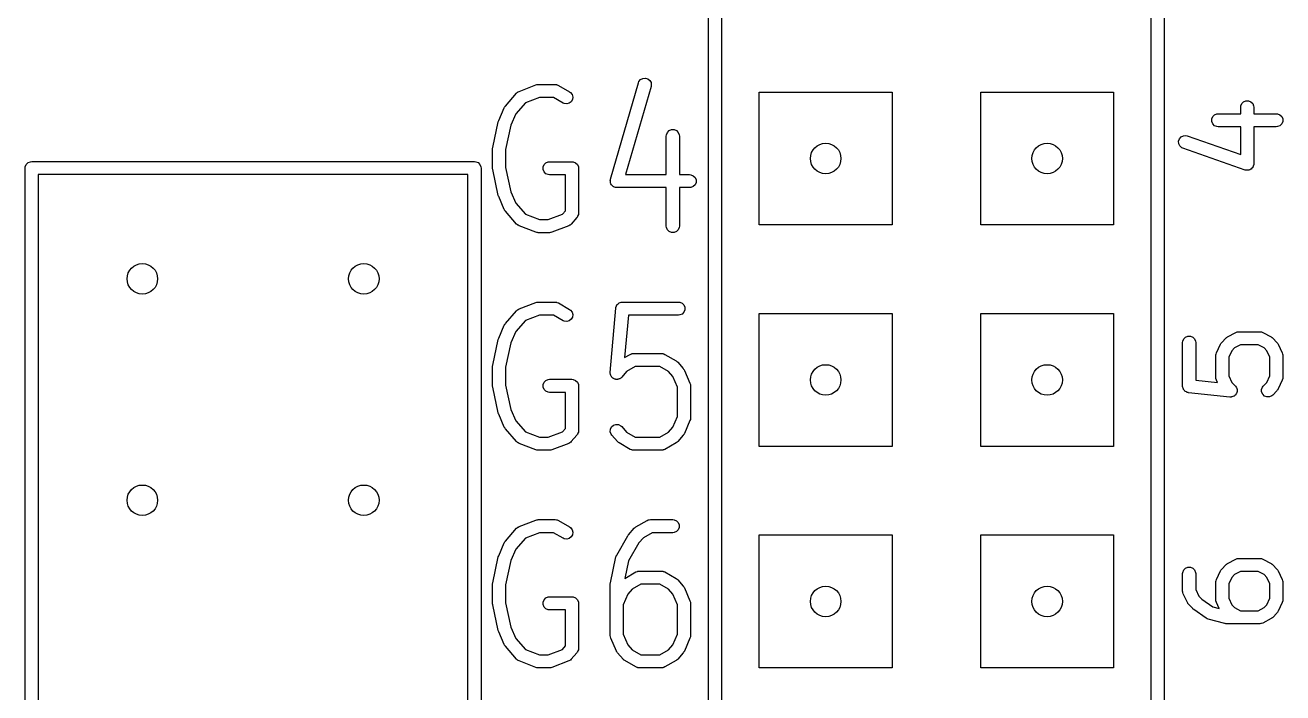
# Model space of a CAD drawing. Extents: x 0.22 to 2.57, y 0.23 to 2.1.
# Drawn here: x 2.001 to 2.569, y 1.108 to 1.409 of the extents above; entities that cross this region are included whole.
import ezdxf

# ---------------------------------------------------------------- set-up
doc = ezdxf.new("R2010")
doc.units = 0
doc.header["$MEASUREMENT"] = 0
doc.layers.add('BLACK', color=7, linetype='CONTINUOUS')

msp = doc.modelspace()

# ---------------------------------------------------------------- linework, layer by layer
at = {"layer": 'BLACK', "linetype": 'CONTINUOUS'}
for p, q in [((2.30925, 0.59882), (2.30925, 1.79882)), ((2.31516, 1.79587), (2.31516, 0.60177)), ((2.50925, 0.60177), (2.50925, 1.79587)), ((2.51516, 1.79882), (2.51516, 0.59882)), ((2.22374, 1.37914), (2.23134, 1.38204)), ((2.23134, 1.38204), (2.23177, 1.38216)), ((2.23177, 1.38216), (2.23182, 1.38218)), ((2.23182, 1.38218), (2.23186, 1.38219)), ((2.23186, 1.38219), (2.23189, 1.3822)), ((2.23189, 1.3822), (2.23195, 1.3822)), ((2.23195, 1.3822), (2.23239, 1.38224)), ((2.23239, 1.38224), (2.23998, 1.38224)), ((2.23998, 1.38224), (2.24056, 1.38218)), ((2.24056, 1.38218), (2.24074, 1.38211)), ((2.24074, 1.38211), (2.24093, 1.38208)), ((2.24093, 1.38208), (2.24145, 1.38185)), ((2.24145, 1.38185), (2.24652, 1.37894)), ((2.26499, 1.33943), (2.27764, 1.38301)), ((2.28331, 1.38137), (2.27176, 1.34156)), ((2.27764, 1.38301), (2.27786, 1.38355)), ((2.27786, 1.38355), (2.27858, 1.38445)), ((2.27858, 1.38445), (2.27959, 1.38501)), ((2.27959, 1.38501), (2.28073, 1.38513)), ((2.28073, 1.38513), (2.28184, 1.38481)), ((2.28184, 1.38481), (2.28274, 1.38409)), ((2.28274, 1.38409), (2.28329, 1.38308)), ((2.28329, 1.38308), (2.28342, 1.38194)), ((2.28342, 1.38194), (2.28331, 1.38137)), ((2.21751, 1.37251), (2.22257, 1.37832)), ((2.22257, 1.37832), (2.22299, 1.37872)), ((2.22299, 1.37872), (2.22312, 1.37878)), ((2.22312, 1.37878), (2.22323, 1.37888)), ((2.22323, 1.37888), (2.22374, 1.37914)), ((2.23294, 1.37633), (2.22654, 1.37389)), ((2.2392, 1.37633), (2.23294, 1.37633)), ((2.24358, 1.37382), (2.2392, 1.37633)), ((2.24652, 1.37894), (2.24699, 1.3786)), ((2.24699, 1.3786), (2.24769, 1.37769)), ((2.24784, 1.37544), (2.24727, 1.37444)), ((2.24769, 1.37769), (2.24799, 1.37658)), ((2.24799, 1.37658), (2.24784, 1.37544)), ((2.3322, 1.31882), (2.3322, 1.37882)), ((2.3322, 1.37882), (2.3922, 1.37882)), ((2.3922, 1.37882), (2.3922, 1.31882)), ((2.4322, 1.31882), (2.4322, 1.37882)), ((2.4322, 1.37882), (2.4922, 1.37882)), ((2.4922, 1.37882), (2.4922, 1.31882)), ((2.55098, 1.37445), (2.55204, 1.37489)), ((2.55204, 1.37489), (2.55319, 1.37489)), ((2.55319, 1.37489), (2.55426, 1.37445)), ((2.2145, 1.36594), (2.21703, 1.37175)), ((2.21703, 1.37175), (2.21715, 1.37196)), ((2.21715, 1.37196), (2.21717, 1.37204)), ((2.21717, 1.37204), (2.21725, 1.37214)), ((2.21725, 1.37214), (2.21731, 1.37225)), ((2.21731, 1.37225), (2.21737, 1.37231)), ((2.21737, 1.37231), (2.21751, 1.37251)), ((2.22654, 1.37389), (2.22226, 1.36897)), ((2.2441, 1.37358), (2.24358, 1.37382)), ((2.24525, 1.37343), (2.2441, 1.37358)), ((2.24636, 1.37373), (2.24525, 1.37343)), ((2.24727, 1.37444), (2.24636, 1.37373)), ((2.54966, 1.372), (2.54972, 1.37257)), ((2.54966, 1.36904), (2.54966, 1.372)), ((2.54972, 1.37257), (2.55016, 1.37364)), ((2.55016, 1.37364), (2.55098, 1.37445)), ((2.55426, 1.37445), (2.55507, 1.37364)), ((2.55507, 1.37364), (2.55551, 1.37257)), ((2.55551, 1.37257), (2.55557, 1.372)), ((2.55557, 1.372), (2.55557, 1.36904)), ((2.21179, 1.35376), (2.21432, 1.36538)), ((2.21432, 1.36538), (2.2145, 1.36594)), ((2.22003, 1.36384), (2.21763, 1.35282)), ((2.22226, 1.36897), (2.22003, 1.36384)), ((2.5366, 1.36667), (2.53704, 1.36773)), ((2.5366, 1.36551), (2.5366, 1.36667)), ((2.53704, 1.36445), (2.5366, 1.36551)), ((2.53704, 1.36773), (2.53785, 1.36855)), ((2.53785, 1.36363), (2.53704, 1.36445)), ((2.53785, 1.36855), (2.53892, 1.36899)), ((2.53892, 1.36319), (2.53785, 1.36363)), ((2.53892, 1.36899), (2.53949, 1.36904)), ((2.53949, 1.36904), (2.54966, 1.36904)), ((2.55557, 1.36904), (2.56574, 1.36904)), ((2.56574, 1.36904), (2.56632, 1.36899)), ((2.56632, 1.36899), (2.56738, 1.36855)), ((2.56738, 1.36363), (2.56632, 1.36319)), ((2.56738, 1.36855), (2.5682, 1.36773)), ((2.5682, 1.36445), (2.56738, 1.36363)), ((2.5682, 1.36773), (2.56864, 1.36667)), ((2.56864, 1.36551), (2.5682, 1.36445)), ((2.56864, 1.36667), (2.56864, 1.36551)), ((2.29018, 1.35894), (2.29024, 1.35952)), ((2.29018, 1.34156), (2.29018, 1.35894)), ((2.29024, 1.35952), (2.29068, 1.36059)), ((2.29068, 1.36059), (2.29149, 1.3614)), ((2.29149, 1.3614), (2.29256, 1.36184)), ((2.29256, 1.36184), (2.29371, 1.36184)), ((2.29371, 1.36184), (2.29477, 1.3614)), ((2.29477, 1.3614), (2.29559, 1.36059)), ((2.29559, 1.36059), (2.29603, 1.35952)), ((2.29603, 1.35952), (2.29609, 1.35894)), ((2.29609, 1.35894), (2.29609, 1.34156)), ((2.52195, 1.35775), (2.52272, 1.35861)), ((2.52272, 1.35861), (2.52376, 1.35911)), ((2.52376, 1.35911), (2.52491, 1.35917)), ((2.52491, 1.35917), (2.52547, 1.35903)), ((2.52547, 1.35903), (2.54966, 1.35057)), ((2.53949, 1.36314), (2.53892, 1.36319)), ((2.54966, 1.36314), (2.53949, 1.36314)), ((2.54966, 1.35057), (2.54966, 1.36314)), ((2.56574, 1.36314), (2.55557, 1.36314)), ((2.55557, 1.36314), (2.55557, 1.3464)), ((2.56632, 1.36319), (2.56574, 1.36314)), ((2.21172, 1.35319), (2.21175, 1.35345)), ((2.21173, 1.35317), (2.21172, 1.35319)), ((2.21172, 1.35313), (2.21173, 1.35317)), ((2.21172, 1.34442), (2.21172, 1.35313)), ((2.21175, 1.35345), (2.21178, 1.35371)), ((2.21178, 1.35371), (2.21179, 1.35372)), ((2.21179, 1.35372), (2.21179, 1.35376)), ((2.21763, 1.35282), (2.21763, 1.34473)), ((2.52157, 1.35666), (2.52195, 1.35775)), ((2.52164, 1.35551), (2.52157, 1.35666)), ((2.52214, 1.35447), (2.52164, 1.35551)), ((2.523, 1.3537), (2.52214, 1.35447)), ((2.52352, 1.35346), (2.523, 1.3537)), ((2.55164, 1.34362), (2.52352, 1.35346)), ((2.00109, 1.34613), (2.0019, 1.34694)), ((2.0019, 1.34694), (2.00297, 1.34738)), ((2.00297, 1.34738), (2.00354, 1.34744)), ((2.00354, 1.34744), (2.20354, 1.34744)), ((2.20354, 1.34744), (2.20412, 1.34738)), ((2.20412, 1.34738), (2.20518, 1.34694)), ((2.20518, 1.34694), (2.206, 1.34613)), ((2.235, 1.34606), (2.23581, 1.34687)), ((2.23581, 1.34687), (2.23688, 1.34731)), ((2.23688, 1.34731), (2.23745, 1.34737)), ((2.23745, 1.34737), (2.24758, 1.34737)), ((2.24758, 1.34737), (2.24815, 1.34731)), ((2.24815, 1.34731), (2.24922, 1.34687)), ((2.24922, 1.34687), (2.25003, 1.34606)), ((2.55557, 1.3464), (2.55554, 1.34607)), ((2.00059, 1.34449), (2.00065, 1.34506)), ((2.00059, 0.84449), (2.00059, 1.34449)), ((2.00065, 1.34506), (2.00109, 1.34613)), ((2.0065, 1.34154), (2.0065, 0.84744)), ((2.20059, 1.34154), (2.0065, 1.34154)), ((2.20059, 0.84744), (2.20059, 1.34154)), ((2.206, 1.34613), (2.20644, 1.34506)), ((2.20644, 1.34506), (2.2065, 1.34449)), ((2.2065, 1.34449), (2.2065, 0.84449)), ((2.21173, 1.34438), (2.21172, 1.34442)), ((2.21172, 1.34436), (2.21173, 1.34438)), ((2.21175, 1.3441), (2.21172, 1.34436)), ((2.21178, 1.34384), (2.21175, 1.3441)), ((2.21179, 1.34382), (2.21178, 1.34384)), ((2.21179, 1.34379), (2.21179, 1.34382)), ((2.21432, 1.33216), (2.21179, 1.34379)), ((2.21763, 1.34473), (2.22003, 1.3337)), ((2.23456, 1.34499), (2.235, 1.34606)), ((2.23456, 1.34384), (2.23456, 1.34499)), ((2.235, 1.34277), (2.23456, 1.34384)), ((2.23581, 1.34196), (2.235, 1.34277)), ((2.23688, 1.34152), (2.23581, 1.34196)), ((2.23745, 1.34146), (2.23688, 1.34152)), ((2.24462, 1.34146), (2.23745, 1.34146)), ((2.24462, 1.32518), (2.24462, 1.34146)), ((2.25003, 1.34606), (2.25047, 1.34499)), ((2.25047, 1.34499), (2.25053, 1.34442)), ((2.25053, 1.34442), (2.25053, 1.32407)), ((2.27176, 1.34156), (2.29018, 1.34156)), ((2.29609, 1.34156), (2.30073, 1.34156)), ((2.30073, 1.34156), (2.3013, 1.3415)), ((2.3013, 1.3415), (2.30237, 1.34106)), ((2.30237, 1.34106), (2.30318, 1.34024)), ((2.55197, 1.34354), (2.55164, 1.34362)), ((2.55204, 1.34351), (2.55197, 1.34354)), ((2.55209, 1.34351), (2.55204, 1.34351)), ((2.5522, 1.34348), (2.55209, 1.34351)), ((2.5527, 1.34351), (2.5522, 1.34348)), ((2.55319, 1.34351), (2.5527, 1.34351)), ((2.55327, 1.34354), (2.55319, 1.34351)), ((2.55335, 1.34355), (2.55327, 1.34354)), ((2.5538, 1.34376), (2.55335, 1.34355)), ((2.55426, 1.34395), (2.5538, 1.34376)), ((2.55432, 1.34401), (2.55426, 1.34395)), ((2.55439, 1.34405), (2.55432, 1.34401)), ((2.55472, 1.34441), (2.55439, 1.34405)), ((2.55507, 1.34476), (2.55472, 1.34441)), ((2.5551, 1.34484), (2.55507, 1.34476)), ((2.55516, 1.3449), (2.5551, 1.34484)), ((2.55532, 1.34537), (2.55516, 1.3449)), ((2.55551, 1.34583), (2.55532, 1.34537)), ((2.55552, 1.34595), (2.55551, 1.34583)), ((2.55554, 1.34599), (2.55552, 1.34595)), ((2.55554, 1.34607), (2.55554, 1.34599)), ((2.26488, 1.33886), (2.26493, 1.3391)), ((2.26493, 1.33844), (2.26488, 1.33886)), ((2.26493, 1.33918), (2.26495, 1.33924)), ((2.26493, 1.3391), (2.26493, 1.33918)), ((2.26493, 1.33803), (2.26493, 1.33844)), ((2.26499, 1.33788), (2.26493, 1.33803)), ((2.26495, 1.33924), (2.26499, 1.33943)), ((2.26501, 1.33771), (2.26499, 1.33788)), ((2.26521, 1.33735), (2.26501, 1.33771)), ((2.26537, 1.33696), (2.26521, 1.33735)), ((2.26549, 1.33685), (2.26537, 1.33696)), ((2.26556, 1.3367), (2.26549, 1.33685)), ((2.26589, 1.33644), (2.26556, 1.3367)), ((2.26618, 1.33615), (2.26589, 1.33644)), ((2.26634, 1.33609), (2.26618, 1.33615)), ((2.26646, 1.33598), (2.26634, 1.33609)), ((2.26686, 1.33587), (2.26646, 1.33598)), ((2.26725, 1.33571), (2.26686, 1.33587)), ((2.2675, 1.33568), (2.26725, 1.33571)), ((2.26757, 1.33566), (2.2675, 1.33568)), ((2.26764, 1.33567), (2.26757, 1.33566)), ((2.26782, 1.33565), (2.26764, 1.33567)), ((2.29018, 1.33565), (2.26782, 1.33565)), ((2.29018, 1.31826), (2.29018, 1.33565)), ((2.30073, 1.33565), (2.29609, 1.33565)), ((2.29609, 1.33565), (2.29609, 1.31826)), ((2.3013, 1.33571), (2.30073, 1.33565)), ((2.30237, 1.33615), (2.3013, 1.33571)), ((2.30318, 1.33696), (2.30237, 1.33615)), ((2.30318, 1.34024), (2.30362, 1.33918)), ((2.30362, 1.33803), (2.30318, 1.33696)), ((2.30362, 1.33918), (2.30362, 1.33803)), ((2.21444, 1.33181), (2.21432, 1.33216)), ((2.2145, 1.33161), (2.21444, 1.33181)), ((2.21703, 1.3258), (2.2145, 1.33161)), ((2.22003, 1.3337), (2.22226, 1.32858)), ((2.21715, 1.32558), (2.21703, 1.3258)), ((2.21717, 1.32551), (2.21715, 1.32558)), ((2.21725, 1.32541), (2.21717, 1.32551)), ((2.21731, 1.3253), (2.21725, 1.32541)), ((2.21737, 1.32524), (2.21731, 1.3253)), ((2.21751, 1.32504), (2.21737, 1.32524)), ((2.22257, 1.31923), (2.21751, 1.32504)), ((2.22226, 1.32858), (2.22654, 1.32366)), ((2.2433, 1.32366), (2.24462, 1.32518)), ((2.25051, 1.3237), (2.25049, 1.32364)), ((2.25053, 1.32407), (2.2505, 1.32378)), ((2.2505, 1.32378), (2.25051, 1.3237)), ((2.22299, 1.31883), (2.22257, 1.31923)), ((2.22312, 1.31877), (2.22299, 1.31883)), ((2.22323, 1.31867), (2.22312, 1.31877)), ((2.22374, 1.31841), (2.22323, 1.31867)), ((2.23134, 1.3155), (2.22374, 1.31841)), ((2.22654, 1.32366), (2.23294, 1.32121)), ((2.23294, 1.32121), (2.23691, 1.32121)), ((2.23691, 1.32121), (2.2433, 1.32366)), ((2.2461, 1.31841), (2.23851, 1.3155)), ((2.24662, 1.31867), (2.2461, 1.31841)), ((2.24672, 1.31877), (2.24662, 1.31867)), ((2.24685, 1.31883), (2.24672, 1.31877)), ((2.24727, 1.31923), (2.24685, 1.31883)), ((2.2498, 1.32213), (2.24727, 1.31923)), ((2.24998, 1.32238), (2.2498, 1.32213)), ((2.25003, 1.32243), (2.24998, 1.32238)), ((2.25005, 1.32249), (2.25003, 1.32243)), ((2.25014, 1.32261), (2.25005, 1.32249)), ((2.25029, 1.32306), (2.25014, 1.32261)), ((2.25047, 1.3235), (2.25029, 1.32306)), ((2.25049, 1.32364), (2.25047, 1.3235)), ((2.29024, 1.31769), (2.29018, 1.31826)), ((2.29609, 1.31826), (2.29603, 1.31769)), ((2.3922, 1.31882), (2.3322, 1.31882)), ((2.4922, 1.31882), (2.4322, 1.31882)), ((2.23177, 1.31539), (2.23134, 1.3155)), ((2.23182, 1.31537), (2.23177, 1.31539)), ((2.23186, 1.31536), (2.23182, 1.31537)), ((2.23189, 1.31535), (2.23186, 1.31536)), ((2.23195, 1.31535), (2.23189, 1.31535)), ((2.23239, 1.31531), (2.23195, 1.31535)), ((2.23745, 1.31531), (2.23239, 1.31531)), ((2.2379, 1.31535), (2.23745, 1.31531)), ((2.23795, 1.31535), (2.2379, 1.31535)), ((2.23799, 1.31536), (2.23795, 1.31535)), ((2.23803, 1.31537), (2.23799, 1.31536)), ((2.23808, 1.31539), (2.23803, 1.31537)), ((2.23851, 1.3155), (2.23808, 1.31539)), ((2.29068, 1.31662), (2.29024, 1.31769)), ((2.29149, 1.31581), (2.29068, 1.31662)), ((2.29256, 1.31537), (2.29149, 1.31581)), ((2.29371, 1.31537), (2.29256, 1.31537)), ((2.29477, 1.31581), (2.29371, 1.31537)), ((2.29559, 1.31662), (2.29477, 1.31581)), ((2.29603, 1.31769), (2.29559, 1.31662)), ((2.23134, 1.2838), (2.23177, 1.28392)), ((2.23177, 1.28392), (2.23182, 1.28394)), ((2.23182, 1.28394), (2.23186, 1.28394)), ((2.23186, 1.28394), (2.23189, 1.28395)), ((2.23189, 1.28395), (2.23195, 1.28395)), ((2.23195, 1.28395), (2.23239, 1.28399)), ((2.23239, 1.28399), (2.23998, 1.28399)), ((2.23998, 1.28399), (2.24056, 1.28394)), ((2.24056, 1.28394), (2.24074, 1.28386)), ((2.26936, 1.28376), (2.26978, 1.28394)), ((2.26978, 1.28394), (2.26997, 1.28396)), ((2.26997, 1.28396), (2.27003, 1.28398)), ((2.27003, 1.28398), (2.27011, 1.28397)), ((2.27011, 1.28397), (2.27036, 1.28399)), ((2.27036, 1.28399), (2.29566, 1.28399)), ((2.29566, 1.28399), (2.29624, 1.28394)), ((2.29624, 1.28394), (2.29731, 1.2835)), ((2.21751, 1.27426), (2.22257, 1.28007)), ((2.22257, 1.28007), (2.22299, 1.28047)), ((2.22299, 1.28047), (2.22312, 1.28054)), ((2.22312, 1.28054), (2.22323, 1.28063)), ((2.22323, 1.28063), (2.22374, 1.28089)), ((2.22374, 1.28089), (2.23134, 1.2838)), ((2.24074, 1.28386), (2.24093, 1.28384)), ((2.24093, 1.28384), (2.24145, 1.2836)), ((2.24145, 1.2836), (2.24652, 1.2807)), ((2.24652, 1.2807), (2.24699, 1.28036)), ((2.24699, 1.28036), (2.24769, 1.27945)), ((2.24769, 1.27945), (2.24799, 1.27834)), ((2.24799, 1.27834), (2.24784, 1.27719)), ((2.26488, 1.25224), (2.26741, 1.2813)), ((2.26741, 1.2813), (2.26746, 1.28154)), ((2.26746, 1.28162), (2.26749, 1.28168)), ((2.26746, 1.28154), (2.26746, 1.28162)), ((2.26749, 1.28168), (2.26752, 1.28187)), ((2.26752, 1.28187), (2.26773, 1.28227)), ((2.26773, 1.28227), (2.2679, 1.28268)), ((2.2679, 1.28268), (2.26799, 1.28277)), ((2.26799, 1.28277), (2.26805, 1.28289)), ((2.26805, 1.28289), (2.2684, 1.28318)), ((2.2684, 1.28318), (2.26872, 1.2835)), ((2.26872, 1.2835), (2.26883, 1.28355)), ((2.26883, 1.28355), (2.26893, 1.28363)), ((2.26893, 1.28363), (2.26936, 1.28376)), ((2.29731, 1.27859), (2.29624, 1.27815)), ((2.29731, 1.2835), (2.29812, 1.28268)), ((2.29812, 1.2794), (2.29731, 1.27859)), ((2.29812, 1.28268), (2.29856, 1.28162)), ((2.29856, 1.28047), (2.29812, 1.2794)), ((2.29856, 1.28162), (2.29856, 1.28047)), ((2.3322, 1.21882), (2.3322, 1.27882)), ((2.3322, 1.27882), (2.3922, 1.27882)), ((2.3922, 1.27882), (2.3922, 1.21882)), ((2.4322, 1.21882), (2.4322, 1.27882)), ((2.4322, 1.27882), (2.4922, 1.27882)), ((2.4922, 1.27882), (2.4922, 1.21882)), ((2.2145, 1.26769), (2.21703, 1.2735)), ((2.21703, 1.2735), (2.21715, 1.27372)), ((2.21715, 1.27372), (2.21717, 1.27379)), ((2.21717, 1.27379), (2.21725, 1.2739)), ((2.21725, 1.2739), (2.21731, 1.27401)), ((2.21731, 1.27401), (2.21737, 1.27406)), ((2.21737, 1.27406), (2.21751, 1.27426)), ((2.22654, 1.27564), (2.22226, 1.27073)), ((2.23294, 1.27809), (2.22654, 1.27564)), ((2.2392, 1.27809), (2.23294, 1.27809)), ((2.24358, 1.27557), (2.2392, 1.27809)), ((2.2441, 1.27534), (2.24358, 1.27557)), ((2.24525, 1.27519), (2.2441, 1.27534)), ((2.24636, 1.27549), (2.24525, 1.27519)), ((2.24727, 1.27619), (2.24636, 1.27549)), ((2.24784, 1.27719), (2.24727, 1.27619)), ((2.27306, 1.27809), (2.27139, 1.25889)), ((2.29566, 1.27809), (2.27306, 1.27809)), ((2.29624, 1.27815), (2.29566, 1.27809)), ((2.21179, 1.25552), (2.21432, 1.26714)), ((2.21432, 1.26714), (2.2145, 1.26769)), ((2.22226, 1.27073), (2.22003, 1.2656)), ((2.52347, 1.26627), (2.52392, 1.26734)), ((2.52392, 1.26734), (2.52473, 1.26815)), ((2.52473, 1.26815), (2.52579, 1.26859)), ((2.52579, 1.26859), (2.52695, 1.26859)), ((2.52695, 1.26859), (2.52801, 1.26815)), ((2.52801, 1.26815), (2.52883, 1.26734)), ((2.52883, 1.26734), (2.52927, 1.26627)), ((2.54111, 1.26576), (2.54298, 1.26773)), ((2.54298, 1.26773), (2.54321, 1.26793)), ((2.54321, 1.26793), (2.54326, 1.26799)), ((2.54326, 1.26799), (2.54334, 1.26805)), ((2.54334, 1.26805), (2.54342, 1.26811)), ((2.54342, 1.26811), (2.54349, 1.26814)), ((2.54349, 1.26814), (2.54375, 1.26831)), ((2.54375, 1.26831), (2.5475, 1.27028)), ((2.5475, 1.27028), (2.54803, 1.2705)), ((2.54803, 1.2705), (2.54817, 1.27051)), ((2.54817, 1.27051), (2.54829, 1.27056)), ((2.54829, 1.27056), (2.54887, 1.27062)), ((2.54887, 1.27062), (2.55824, 1.27062)), ((2.55824, 1.27062), (2.55882, 1.27056)), ((2.55882, 1.27056), (2.55894, 1.27051)), ((2.55894, 1.27051), (2.55908, 1.2705)), ((2.55908, 1.2705), (2.55961, 1.27028)), ((2.55961, 1.27028), (2.56336, 1.26831)), ((2.56336, 1.26831), (2.56362, 1.26814)), ((2.56362, 1.26814), (2.56369, 1.26811)), ((2.56369, 1.26811), (2.56377, 1.26805)), ((2.56377, 1.26805), (2.56385, 1.26799)), ((2.56385, 1.26799), (2.5639, 1.26793)), ((2.5639, 1.26793), (2.56413, 1.26773)), ((2.56413, 1.26773), (2.566, 1.26576)), ((2.22003, 1.2656), (2.21763, 1.25457)), ((2.52342, 1.2657), (2.52347, 1.26627)), ((2.52342, 1.24601), (2.52342, 1.2657)), ((2.52927, 1.26627), (2.52932, 1.2657)), ((2.52932, 1.2657), (2.52932, 1.24867)), ((2.5387, 1.26106), (2.54058, 1.265)), ((2.54058, 1.265), (2.54072, 1.26524)), ((2.54072, 1.26524), (2.54075, 1.26531)), ((2.54075, 1.26531), (2.54082, 1.2654)), ((2.54082, 1.2654), (2.54088, 1.26549)), ((2.54088, 1.26549), (2.54093, 1.26555)), ((2.54093, 1.26555), (2.54111, 1.26576)), ((2.54571, 1.26203), (2.54432, 1.25912)), ((2.54692, 1.26331), (2.54571, 1.26203)), ((2.5496, 1.26471), (2.54692, 1.26331)), ((2.55751, 1.26471), (2.5496, 1.26471)), ((2.56019, 1.26331), (2.55751, 1.26471)), ((2.5614, 1.26203), (2.56019, 1.26331)), ((2.56279, 1.25912), (2.5614, 1.26203)), ((2.566, 1.26576), (2.56618, 1.26555)), ((2.56618, 1.26555), (2.56623, 1.26549)), ((2.56623, 1.26549), (2.56629, 1.2654)), ((2.56629, 1.2654), (2.56636, 1.26531)), ((2.56636, 1.26531), (2.56639, 1.26524)), ((2.56639, 1.26524), (2.56653, 1.265)), ((2.56653, 1.265), (2.56841, 1.26106)), ((2.21179, 1.25548), (2.21179, 1.25552)), ((2.27139, 1.25889), (2.27395, 1.26035)), ((2.27395, 1.26035), (2.27448, 1.26059)), ((2.27448, 1.26059), (2.27466, 1.26062)), ((2.27466, 1.26062), (2.27484, 1.26069)), ((2.27484, 1.26069), (2.27542, 1.26075)), ((2.27542, 1.26075), (2.28807, 1.26075)), ((2.28807, 1.26075), (2.28865, 1.26069)), ((2.28865, 1.26069), (2.28882, 1.26062)), ((2.28882, 1.26062), (2.28901, 1.26059)), ((2.28901, 1.26059), (2.28954, 1.26035)), ((2.28954, 1.26035), (2.2946, 1.25745)), ((2.2946, 1.25745), (2.29487, 1.25726)), ((2.29487, 1.25726), (2.29494, 1.25722)), ((2.29494, 1.25722), (2.295, 1.25716)), ((2.295, 1.25716), (2.29508, 1.25711)), ((2.29508, 1.25711), (2.29512, 1.25705)), ((2.29512, 1.25705), (2.29536, 1.25683)), ((2.29536, 1.25683), (2.29789, 1.25392)), ((2.53842, 1.25979), (2.53847, 1.26037)), ((2.53842, 1.24995), (2.53842, 1.25979)), ((2.53847, 1.26037), (2.5385, 1.26044)), ((2.5385, 1.26044), (2.53851, 1.26052)), ((2.53851, 1.26052), (2.5387, 1.26106)), ((2.54432, 1.25912), (2.54432, 1.25062)), ((2.56279, 1.25062), (2.56279, 1.25912)), ((2.56841, 1.26106), (2.5686, 1.26052)), ((2.5686, 1.26052), (2.56861, 1.26044)), ((2.56861, 1.26044), (2.56864, 1.26037)), ((2.56864, 1.26037), (2.56869, 1.25979)), ((2.56869, 1.25979), (2.56869, 1.24995)), ((2.21172, 1.25494), (2.21175, 1.2552)), ((2.21173, 1.25492), (2.21172, 1.25494)), ((2.21172, 1.25489), (2.21173, 1.25492)), ((2.21172, 1.24617), (2.21172, 1.25489)), ((2.21175, 1.2552), (2.21178, 1.25546)), ((2.21178, 1.25546), (2.21179, 1.25548)), ((2.21763, 1.25457), (2.21763, 1.24649)), ((2.26489, 1.25166), (2.26488, 1.25224)), ((2.26496, 1.25144), (2.26489, 1.25166)), ((2.26498, 1.25121), (2.26496, 1.25144)), ((2.26513, 1.25089), (2.26498, 1.25121)), ((2.26524, 1.25056), (2.26513, 1.25089)), ((2.26539, 1.25038), (2.26524, 1.25056)), ((2.26549, 1.25018), (2.26539, 1.25038)), ((2.26575, 1.24995), (2.26549, 1.25018)), ((2.26598, 1.24968), (2.26575, 1.24995)), ((2.27005, 1.25004), (2.26963, 1.24965)), ((2.27226, 1.25257), (2.27005, 1.25004)), ((2.2762, 1.25484), (2.27226, 1.25257)), ((2.28728, 1.25484), (2.2762, 1.25484)), ((2.29123, 1.25257), (2.28728, 1.25484)), ((2.29314, 1.25039), (2.29123, 1.25257)), ((2.29524, 1.24556), (2.29314, 1.25039)), ((2.29789, 1.25392), (2.29804, 1.25372)), ((2.29804, 1.25372), (2.29809, 1.25367)), ((2.29809, 1.25367), (2.29815, 1.25355)), ((2.29815, 1.25355), (2.29823, 1.25345)), ((2.29823, 1.25345), (2.29825, 1.25338)), ((2.29825, 1.25338), (2.29837, 1.25316)), ((2.29837, 1.25316), (2.3009, 1.24735)), ((2.53847, 1.24937), (2.53842, 1.24995)), ((2.54432, 1.25062), (2.54571, 1.24771)), ((2.5614, 1.24771), (2.56279, 1.25062)), ((2.56869, 1.24995), (2.56864, 1.24937)), ((2.21173, 1.24613), (2.21172, 1.24617)), ((2.21172, 1.24612), (2.21173, 1.24613)), ((2.21175, 1.24586), (2.21172, 1.24612)), ((2.21178, 1.24559), (2.21175, 1.24586)), ((2.21179, 1.24558), (2.21178, 1.24559)), ((2.21179, 1.24554), (2.21179, 1.24558)), ((2.21432, 1.23392), (2.21179, 1.24554)), ((2.21763, 1.24649), (2.22003, 1.23546)), ((2.23456, 1.24675), (2.235, 1.24781)), ((2.23456, 1.24559), (2.23456, 1.24675)), ((2.235, 1.24453), (2.23456, 1.24559)), ((2.235, 1.24781), (2.23581, 1.24863)), ((2.23581, 1.24372), (2.235, 1.24453)), ((2.23581, 1.24863), (2.23688, 1.24907)), ((2.23688, 1.24907), (2.23745, 1.24912)), ((2.23745, 1.24912), (2.24758, 1.24912)), ((2.24758, 1.24912), (2.24815, 1.24907)), ((2.24815, 1.24907), (2.24922, 1.24863)), ((2.24922, 1.24863), (2.25003, 1.24781)), ((2.25003, 1.24781), (2.25047, 1.24675)), ((2.25047, 1.24675), (2.25053, 1.24617)), ((2.25053, 1.24617), (2.25053, 1.22583)), ((2.26618, 1.24957), (2.26598, 1.24968)), ((2.26636, 1.24942), (2.26618, 1.24957)), ((2.26669, 1.24931), (2.26636, 1.24942)), ((2.267, 1.24915), (2.26669, 1.24931)), ((2.26723, 1.24913), (2.267, 1.24915)), ((2.26745, 1.24905), (2.26723, 1.24913)), ((2.2678, 1.24908), (2.26745, 1.24905)), ((2.26815, 1.24905), (2.2678, 1.24908)), ((2.26837, 1.24912), (2.26815, 1.24905)), ((2.2686, 1.24913), (2.26837, 1.24912)), ((2.26891, 1.24929), (2.2686, 1.24913)), ((2.26925, 1.24939), (2.26891, 1.24929)), ((2.26942, 1.24954), (2.26925, 1.24939)), ((2.26963, 1.24965), (2.26942, 1.24954)), ((2.29524, 1.23226), (2.29524, 1.24556)), ((2.3009, 1.24735), (2.30108, 1.2468)), ((2.30108, 1.2468), (2.30108, 1.24677)), ((2.30108, 1.24677), (2.30109, 1.24675)), ((2.30109, 1.24675), (2.30115, 1.24617)), ((2.30115, 1.24617), (2.30115, 1.23164)), ((2.52344, 1.24581), (2.52342, 1.24601)), ((2.52343, 1.24574), (2.52344, 1.24581)), ((2.52345, 1.24567), (2.52343, 1.24574)), ((2.52347, 1.24544), (2.52345, 1.24567)), ((2.52364, 1.24504), (2.52347, 1.24544)), ((2.52376, 1.24464), (2.52364, 1.24504)), ((2.52386, 1.24451), (2.52376, 1.24464)), ((2.52392, 1.24437), (2.52386, 1.24451)), ((2.52422, 1.24407), (2.52392, 1.24437)), ((2.52932, 1.24867), (2.5392, 1.24763)), ((2.5385, 1.2493), (2.53847, 1.24937)), ((2.53851, 1.24922), (2.5385, 1.2493)), ((2.5387, 1.24868), (2.53851, 1.24922)), ((2.5392, 1.24763), (2.5387, 1.24868)), ((2.54571, 1.24771), (2.54726, 1.24608)), ((2.54726, 1.24608), (2.54761, 1.24562)), ((2.54761, 1.24562), (2.54766, 1.24551)), ((2.54766, 1.24551), (2.54773, 1.24542)), ((2.54773, 1.24542), (2.54786, 1.24498)), ((2.54786, 1.24498), (2.54803, 1.24455)), ((2.54806, 1.24431), (2.54801, 1.24386)), ((2.54803, 1.24455), (2.54802, 1.24443)), ((2.54802, 1.24443), (2.54806, 1.24431)), ((2.55908, 1.24455), (2.5595, 1.24562)), ((2.55911, 1.2434), (2.55908, 1.24455)), ((2.5595, 1.24562), (2.55985, 1.24608)), ((2.55985, 1.24608), (2.5614, 1.24771)), ((2.56618, 1.24419), (2.566, 1.24397)), ((2.56623, 1.24425), (2.56618, 1.24419)), ((2.56629, 1.24434), (2.56623, 1.24425)), ((2.56636, 1.24443), (2.56629, 1.24434)), ((2.56639, 1.2445), (2.56636, 1.24443)), ((2.56653, 1.24474), (2.56639, 1.2445)), ((2.56841, 1.24868), (2.56653, 1.24474)), ((2.5686, 1.24922), (2.56841, 1.24868)), ((2.56861, 1.2493), (2.5686, 1.24922)), ((2.56864, 1.24937), (2.56861, 1.2493)), ((2.23688, 1.24327), (2.23581, 1.24372)), ((2.23745, 1.24322), (2.23688, 1.24327)), ((2.24462, 1.24322), (2.23745, 1.24322)), ((2.24462, 1.22693), (2.24462, 1.24322)), ((2.52448, 1.24374), (2.52422, 1.24407)), ((2.52462, 1.24367), (2.52448, 1.24374)), ((2.52473, 1.24356), (2.52462, 1.24367)), ((2.52512, 1.24339), (2.52473, 1.24356)), ((2.5255, 1.24319), (2.52512, 1.24339)), ((2.52573, 1.24314), (2.5255, 1.24319)), ((2.52579, 1.24312), (2.52573, 1.24314)), ((2.52587, 1.24312), (2.52579, 1.24312)), ((2.52606, 1.24307), (2.52587, 1.24312)), ((2.54481, 1.24111), (2.52606, 1.24307)), ((2.54539, 1.2411), (2.54481, 1.24111)), ((2.5455, 1.24114), (2.54539, 1.2411)), ((2.54562, 1.24113), (2.5455, 1.24114)), ((2.54605, 1.2413), (2.54562, 1.24113)), ((2.54649, 1.24143), (2.54605, 1.2413)), ((2.54659, 1.24151), (2.54649, 1.24143)), ((2.5467, 1.24155), (2.54659, 1.24151)), ((2.54703, 1.24187), (2.5467, 1.24155)), ((2.54739, 1.24215), (2.54703, 1.24187)), ((2.54745, 1.24226), (2.54739, 1.24215)), ((2.54753, 1.24234), (2.54745, 1.24226)), ((2.54772, 1.24276), (2.54753, 1.24234)), ((2.54794, 1.24317), (2.54772, 1.24276)), ((2.54795, 1.24329), (2.54794, 1.24317)), ((2.548, 1.2434), (2.54795, 1.24329)), ((2.54801, 1.24386), (2.548, 1.2434)), ((2.55958, 1.24234), (2.55911, 1.2434)), ((2.56041, 1.24155), (2.55958, 1.24234)), ((2.56149, 1.24113), (2.56041, 1.24155)), ((2.56264, 1.24116), (2.56149, 1.24113)), ((2.56369, 1.24163), (2.56264, 1.24116)), ((2.56413, 1.24201), (2.56369, 1.24163)), ((2.566, 1.24397), (2.56413, 1.24201)), ((2.21444, 1.23356), (2.21432, 1.23392)), ((2.2145, 1.23337), (2.21444, 1.23356)), ((2.21703, 1.22756), (2.2145, 1.23337)), ((2.22003, 1.23546), (2.22226, 1.23033)), ((2.21715, 1.22734), (2.21703, 1.22756)), ((2.21717, 1.22727), (2.21715, 1.22734)), ((2.21725, 1.22716), (2.21717, 1.22727)), ((2.21731, 1.22705), (2.21725, 1.22716)), ((2.22226, 1.23033), (2.22654, 1.22542)), ((2.26498, 1.2266), (2.26549, 1.22763)), ((2.26549, 1.22763), (2.26636, 1.22839)), ((2.26636, 1.22839), (2.26745, 1.22876)), ((2.26745, 1.22876), (2.2686, 1.22868)), ((2.2686, 1.22868), (2.26963, 1.22817)), ((2.26963, 1.22817), (2.27005, 1.22777)), ((2.27005, 1.22777), (2.27226, 1.22524)), ((2.29123, 1.22524), (2.29314, 1.22743)), ((2.29314, 1.22743), (2.29524, 1.23226)), ((2.3009, 1.23046), (2.29837, 1.22465)), ((2.30108, 1.23101), (2.3009, 1.23046)), ((2.30109, 1.23107), (2.30108, 1.23104)), ((2.30108, 1.23104), (2.30108, 1.23101)), ((2.30115, 1.23164), (2.30109, 1.23107)), ((2.21737, 1.227), (2.21731, 1.22705)), ((2.21751, 1.2268), (2.21737, 1.227)), ((2.22257, 1.22098), (2.21751, 1.2268)), ((2.22654, 1.22542), (2.23294, 1.22297)), ((2.23294, 1.22297), (2.23691, 1.22297)), ((2.23691, 1.22297), (2.2433, 1.22542)), ((2.2433, 1.22542), (2.24462, 1.22693)), ((2.2498, 1.22389), (2.24727, 1.22098)), ((2.24998, 1.22413), (2.2498, 1.22389)), ((2.25003, 1.22419), (2.24998, 1.22413)), ((2.25005, 1.22424), (2.25003, 1.22419)), ((2.25014, 1.22436), (2.25005, 1.22424)), ((2.25029, 1.22481), (2.25014, 1.22436)), ((2.25047, 1.22525), (2.25029, 1.22481)), ((2.25049, 1.2254), (2.25047, 1.22525)), ((2.25051, 1.22545), (2.25049, 1.2254)), ((2.25053, 1.22583), (2.2505, 1.22553)), ((2.2505, 1.22553), (2.25051, 1.22545)), ((2.2649, 1.22545), (2.26498, 1.2266)), ((2.26526, 1.22436), (2.2649, 1.22545)), ((2.2656, 1.22389), (2.26526, 1.22436)), ((2.26813, 1.22098), (2.2656, 1.22389)), ((2.27226, 1.22524), (2.2762, 1.22297)), ((2.2762, 1.22297), (2.28728, 1.22297)), ((2.28728, 1.22297), (2.29123, 1.22524)), ((2.29789, 1.22389), (2.29536, 1.22098)), ((2.29804, 1.22409), (2.29789, 1.22389)), ((2.29809, 1.22414), (2.29804, 1.22409)), ((2.29815, 1.22426), (2.29809, 1.22414)), ((2.29823, 1.22436), (2.29815, 1.22426)), ((2.29825, 1.22443), (2.29823, 1.22436)), ((2.29837, 1.22465), (2.29825, 1.22443)), ((2.22299, 1.22059), (2.22257, 1.22098)), ((2.22312, 1.22052), (2.22299, 1.22059)), ((2.22323, 1.22042), (2.22312, 1.22052)), ((2.22374, 1.22017), (2.22323, 1.22042)), ((2.23134, 1.21726), (2.22374, 1.22017)), ((2.23177, 1.21714), (2.23134, 1.21726)), ((2.23182, 1.21712), (2.23177, 1.21714)), ((2.23186, 1.21712), (2.23182, 1.21712)), ((2.23189, 1.21711), (2.23186, 1.21712)), ((2.23195, 1.21711), (2.23189, 1.21711)), ((2.23239, 1.21706), (2.23195, 1.21711)), ((2.23745, 1.21706), (2.23239, 1.21706)), ((2.2379, 1.21711), (2.23745, 1.21706)), ((2.23795, 1.21711), (2.2379, 1.21711)), ((2.23799, 1.21712), (2.23795, 1.21711)), ((2.23803, 1.21712), (2.23799, 1.21712)), ((2.23808, 1.21714), (2.23803, 1.21712)), ((2.23851, 1.21726), (2.23808, 1.21714)), ((2.2461, 1.22017), (2.23851, 1.21726)), ((2.24662, 1.22042), (2.2461, 1.22017)), ((2.24672, 1.22052), (2.24662, 1.22042)), ((2.24685, 1.22059), (2.24672, 1.22052)), ((2.24727, 1.22098), (2.24685, 1.22059)), ((2.26837, 1.22076), (2.26813, 1.22098)), ((2.26841, 1.2207), (2.26837, 1.22076)), ((2.26849, 1.22065), (2.26841, 1.2207)), ((2.26855, 1.22059), (2.26849, 1.22065)), ((2.26862, 1.22055), (2.26855, 1.22059)), ((2.26889, 1.22036), (2.26862, 1.22055)), ((2.27395, 1.21746), (2.26889, 1.22036)), ((2.27448, 1.21722), (2.27395, 1.21746)), ((2.27466, 1.21719), (2.27448, 1.21722)), ((2.27484, 1.21712), (2.27466, 1.21719)), ((2.27542, 1.21706), (2.27484, 1.21712)), ((2.28807, 1.21706), (2.27542, 1.21706)), ((2.28865, 1.21712), (2.28807, 1.21706)), ((2.28882, 1.21719), (2.28865, 1.21712)), ((2.28901, 1.21722), (2.28882, 1.21719)), ((2.28954, 1.21746), (2.28901, 1.21722)), ((2.2946, 1.22036), (2.28954, 1.21746)), ((2.29487, 1.22055), (2.2946, 1.22036)), ((2.29494, 1.22059), (2.29487, 1.22055)), ((2.295, 1.22065), (2.29494, 1.22059)), ((2.29508, 1.2207), (2.295, 1.22065)), ((2.29512, 1.22076), (2.29508, 1.2207)), ((2.29536, 1.22098), (2.29512, 1.22076)), ((2.3922, 1.21882), (2.3322, 1.21882)), ((2.4922, 1.21882), (2.4322, 1.21882)), ((2.21751, 1.17602), (2.22257, 1.18183)), ((2.22257, 1.18183), (2.22299, 1.18223)), ((2.22299, 1.18223), (2.22312, 1.18229)), ((2.22312, 1.18229), (2.22323, 1.18239)), ((2.22323, 1.18239), (2.22374, 1.18265)), ((2.22374, 1.18265), (2.23134, 1.18555)), ((2.23134, 1.18555), (2.23177, 1.18567)), ((2.23177, 1.18567), (2.23182, 1.18569)), ((2.23182, 1.18569), (2.23186, 1.1857)), ((2.23186, 1.1857), (2.23189, 1.18571)), ((2.23189, 1.18571), (2.23195, 1.18571)), ((2.23195, 1.18571), (2.23239, 1.18575)), ((2.23239, 1.18575), (2.23998, 1.18575)), ((2.23998, 1.18575), (2.24056, 1.18569)), ((2.24056, 1.18569), (2.24074, 1.18562)), ((2.24074, 1.18562), (2.24093, 1.18559)), ((2.24093, 1.18559), (2.24145, 1.18536)), ((2.24145, 1.18536), (2.24652, 1.18245)), ((2.24652, 1.18245), (2.24699, 1.18212)), ((2.24699, 1.18212), (2.24769, 1.1812)), ((2.27319, 1.17892), (2.27572, 1.18183)), ((2.27572, 1.18183), (2.27596, 1.18206)), ((2.27596, 1.18206), (2.27601, 1.18212)), ((2.27601, 1.18212), (2.27608, 1.18217)), ((2.27608, 1.18217), (2.27614, 1.18223)), ((2.27614, 1.18223), (2.27621, 1.18226)), ((2.27621, 1.18226), (2.27648, 1.18245)), ((2.27648, 1.18245), (2.28154, 1.18536)), ((2.28154, 1.18536), (2.28207, 1.18559)), ((2.28207, 1.18559), (2.28226, 1.18562)), ((2.28226, 1.18562), (2.28243, 1.18569)), ((2.28243, 1.18569), (2.28301, 1.18575)), ((2.28301, 1.18575), (2.29313, 1.18575)), ((2.29313, 1.18575), (2.29371, 1.18569)), ((2.29371, 1.18569), (2.29477, 1.18525)), ((2.29477, 1.18525), (2.29559, 1.18444)), ((2.29559, 1.18444), (2.29603, 1.18337)), ((2.29603, 1.18222), (2.29559, 1.18116)), ((2.29603, 1.18337), (2.29603, 1.18222)), ((2.21737, 1.17582), (2.21751, 1.17602)), ((2.22654, 1.1774), (2.22226, 1.17248)), ((2.23294, 1.17984), (2.22654, 1.1774)), ((2.2392, 1.17984), (2.23294, 1.17984)), ((2.24358, 1.17733), (2.2392, 1.17984)), ((2.2441, 1.17709), (2.24358, 1.17733)), ((2.24525, 1.17694), (2.2441, 1.17709)), ((2.24636, 1.17725), (2.24525, 1.17694)), ((2.24727, 1.17795), (2.24636, 1.17725)), ((2.24784, 1.17895), (2.24727, 1.17795)), ((2.24769, 1.1812), (2.24799, 1.18009)), ((2.24799, 1.18009), (2.24784, 1.17895)), ((2.2678, 1.16975), (2.27286, 1.17847)), ((2.27286, 1.17847), (2.27303, 1.1787)), ((2.27303, 1.1787), (2.27319, 1.17892)), ((2.27985, 1.17758), (2.27783, 1.17526)), ((2.2838, 1.17984), (2.27985, 1.17758)), ((2.29313, 1.17984), (2.2838, 1.17984)), ((2.29371, 1.1799), (2.29313, 1.17984)), ((2.29477, 1.18034), (2.29371, 1.1799)), ((2.29559, 1.18116), (2.29477, 1.18034)), ((2.3322, 1.11882), (2.3322, 1.17882)), ((2.3322, 1.17882), (2.3922, 1.17882)), ((2.3922, 1.17882), (2.3922, 1.11882)), ((2.4322, 1.11882), (2.4322, 1.17882)), ((2.4322, 1.17882), (2.4922, 1.17882)), ((2.4922, 1.17882), (2.4922, 1.11882)), ((2.2145, 1.16945), (2.21703, 1.17526)), ((2.21703, 1.17526), (2.21715, 1.17547)), ((2.21715, 1.17547), (2.21717, 1.17555)), ((2.21717, 1.17555), (2.21725, 1.17565)), ((2.21725, 1.17565), (2.21731, 1.17576)), ((2.21731, 1.17576), (2.21737, 1.17582)), ((2.22226, 1.17248), (2.22003, 1.16735)), ((2.27783, 1.17526), (2.27314, 1.16719)), ((2.21179, 1.15727), (2.21432, 1.1689)), ((2.21432, 1.1689), (2.2145, 1.16945)), ((2.22003, 1.16735), (2.21763, 1.15633)), ((2.26494, 1.15727), (2.26747, 1.1689)), ((2.26747, 1.1689), (2.26755, 1.16915)), ((2.26755, 1.16915), (2.26756, 1.16922)), ((2.26756, 1.16922), (2.26761, 1.16933)), ((2.26761, 1.16933), (2.26765, 1.16945)), ((2.26765, 1.16945), (2.26769, 1.16951)), ((2.26769, 1.16951), (2.2678, 1.16975)), ((2.27314, 1.16719), (2.2714, 1.15919)), ((2.54111, 1.1634), (2.54298, 1.16537)), ((2.54298, 1.16537), (2.54321, 1.16557)), ((2.54321, 1.16557), (2.54326, 1.16563)), ((2.54326, 1.16563), (2.54334, 1.16568)), ((2.54334, 1.16568), (2.54342, 1.16575)), ((2.54342, 1.16575), (2.54349, 1.16578)), ((2.54349, 1.16578), (2.54375, 1.16595)), ((2.54375, 1.16595), (2.5475, 1.16792)), ((2.5475, 1.16792), (2.54803, 1.16813)), ((2.54803, 1.16813), (2.54817, 1.16815)), ((2.54817, 1.16815), (2.54829, 1.1682)), ((2.54829, 1.1682), (2.54887, 1.16826)), ((2.54887, 1.16826), (2.55824, 1.16826)), ((2.55824, 1.16826), (2.55882, 1.1682)), ((2.55882, 1.1682), (2.55894, 1.16815)), ((2.55894, 1.16815), (2.55908, 1.16813)), ((2.55908, 1.16813), (2.55961, 1.16792)), ((2.55961, 1.16792), (2.56336, 1.16595)), ((2.56336, 1.16595), (2.56362, 1.16578)), ((2.56362, 1.16578), (2.56369, 1.16575)), ((2.56369, 1.16575), (2.56377, 1.16568)), ((2.56377, 1.16568), (2.56385, 1.16563)), ((2.56385, 1.16563), (2.5639, 1.16557)), ((2.5639, 1.16557), (2.56413, 1.16537)), ((2.56413, 1.16537), (2.566, 1.1634)), ((2.2714, 1.15919), (2.27142, 1.1592)), ((2.27142, 1.1592), (2.27648, 1.16211)), ((2.27648, 1.16211), (2.27701, 1.16235)), ((2.27701, 1.16235), (2.2772, 1.16237)), ((2.2772, 1.16237), (2.27737, 1.16245)), ((2.27737, 1.16245), (2.27795, 1.1625)), ((2.27795, 1.1625), (2.28807, 1.1625)), ((2.28807, 1.1625), (2.28865, 1.16245)), ((2.28865, 1.16245), (2.28882, 1.16237)), ((2.28882, 1.16237), (2.28901, 1.16235)), ((2.28901, 1.16235), (2.28954, 1.16211)), ((2.28954, 1.16211), (2.2946, 1.1592)), ((2.2946, 1.1592), (2.29487, 1.15901)), ((2.29487, 1.15901), (2.29494, 1.15898)), ((2.29494, 1.15898), (2.295, 1.15892)), ((2.52342, 1.16137), (2.52347, 1.16194)), ((2.52342, 1.15349), (2.52342, 1.16137)), ((2.52347, 1.16194), (2.52392, 1.16301)), ((2.52392, 1.16301), (2.52473, 1.16382)), ((2.52473, 1.16382), (2.52579, 1.16426)), ((2.52579, 1.16426), (2.52695, 1.16426)), ((2.52695, 1.16426), (2.52801, 1.16382)), ((2.52801, 1.16382), (2.52883, 1.16301)), ((2.52883, 1.16301), (2.52927, 1.16194)), ((2.52927, 1.16194), (2.52932, 1.16137)), ((2.52932, 1.16137), (2.52932, 1.15416)), ((2.5387, 1.1587), (2.54058, 1.16263)), ((2.54058, 1.16263), (2.54072, 1.16287)), ((2.54072, 1.16287), (2.54075, 1.16295)), ((2.54075, 1.16295), (2.54082, 1.16303)), ((2.54082, 1.16303), (2.54088, 1.16313)), ((2.54088, 1.16313), (2.54093, 1.16318)), ((2.54093, 1.16318), (2.54111, 1.1634)), ((2.54571, 1.15967), (2.54432, 1.15676)), ((2.54692, 1.16095), (2.54571, 1.15967)), ((2.5496, 1.16235), (2.54692, 1.16095)), ((2.55751, 1.16235), (2.5496, 1.16235)), ((2.56019, 1.16095), (2.55751, 1.16235)), ((2.5614, 1.15967), (2.56019, 1.16095)), ((2.56279, 1.15676), (2.5614, 1.15967)), ((2.566, 1.1634), (2.56618, 1.16318)), ((2.56618, 1.16318), (2.56623, 1.16313)), ((2.56623, 1.16313), (2.56629, 1.16303)), ((2.56629, 1.16303), (2.56636, 1.16295)), ((2.56636, 1.16295), (2.56639, 1.16287)), ((2.56639, 1.16287), (2.56653, 1.16263)), ((2.56653, 1.16263), (2.56841, 1.1587)), ((2.21172, 1.1567), (2.21175, 1.15696)), ((2.21173, 1.15668), (2.21172, 1.1567)), ((2.21172, 1.15664), (2.21173, 1.15668)), ((2.21172, 1.14793), (2.21172, 1.15664)), ((2.21175, 1.15696), (2.21178, 1.15722)), ((2.21178, 1.15722), (2.21179, 1.15724)), ((2.21179, 1.15724), (2.21179, 1.15727)), ((2.21763, 1.15633), (2.21763, 1.14824)), ((2.26487, 1.1567), (2.2649, 1.15696)), ((2.26488, 1.15668), (2.26487, 1.1567)), ((2.26487, 1.15664), (2.26488, 1.15668)), ((2.26487, 1.1334), (2.26487, 1.15664)), ((2.2649, 1.15696), (2.26493, 1.15722)), ((2.26493, 1.15722), (2.26494, 1.15724)), ((2.26494, 1.15724), (2.26494, 1.15727)), ((2.27479, 1.15433), (2.27288, 1.15214)), ((2.27874, 1.1566), (2.27479, 1.15433)), ((2.28728, 1.1566), (2.27874, 1.1566)), ((2.29123, 1.15433), (2.28728, 1.1566)), ((2.29314, 1.15214), (2.29123, 1.15433)), ((2.295, 1.15892), (2.29508, 1.15887)), ((2.29508, 1.15887), (2.29512, 1.15881)), ((2.29512, 1.15881), (2.29536, 1.15858)), ((2.29536, 1.15858), (2.29789, 1.15568)), ((2.29789, 1.15568), (2.29804, 1.15548)), ((2.29804, 1.15548), (2.29809, 1.15542)), ((2.29809, 1.15542), (2.29815, 1.15531)), ((2.29815, 1.15531), (2.29823, 1.15521)), ((2.29823, 1.15521), (2.29825, 1.15513)), ((2.29825, 1.15513), (2.29837, 1.15492)), ((2.29837, 1.15492), (2.3009, 1.1491)), ((2.52347, 1.15292), (2.52342, 1.15349)), ((2.52932, 1.15416), (2.53071, 1.15125)), ((2.53842, 1.15743), (2.53847, 1.158)), ((2.53842, 1.14955), (2.53842, 1.15743)), ((2.53847, 1.158), (2.5385, 1.15808)), ((2.5385, 1.15808), (2.53851, 1.15815)), ((2.53851, 1.15815), (2.5387, 1.1587)), ((2.54432, 1.15676), (2.54432, 1.15022)), ((2.56279, 1.15022), (2.56279, 1.15676)), ((2.56841, 1.1587), (2.5686, 1.15815)), ((2.5686, 1.15815), (2.56861, 1.15808)), ((2.56861, 1.15808), (2.56864, 1.158)), ((2.56864, 1.158), (2.56869, 1.15743)), ((2.56869, 1.15743), (2.56869, 1.14955)), ((2.21173, 1.14789), (2.21172, 1.14793)), ((2.21172, 1.14787), (2.21173, 1.14789)), ((2.21175, 1.14761), (2.21172, 1.14787)), ((2.21178, 1.14735), (2.21175, 1.14761)), ((2.21763, 1.14824), (2.22003, 1.13721)), ((2.23456, 1.1485), (2.235, 1.14957)), ((2.23456, 1.14735), (2.23456, 1.1485)), ((2.235, 1.14957), (2.23581, 1.15038)), ((2.23581, 1.15038), (2.23688, 1.15082)), ((2.23688, 1.15082), (2.23745, 1.15088)), ((2.23745, 1.15088), (2.24758, 1.15088)), ((2.24758, 1.15088), (2.24815, 1.15082)), ((2.24815, 1.15082), (2.24922, 1.15038)), ((2.24922, 1.15038), (2.25003, 1.14957)), ((2.25003, 1.14957), (2.25047, 1.1485)), ((2.25047, 1.1485), (2.25053, 1.14793)), ((2.25053, 1.14793), (2.25053, 1.12758)), ((2.27288, 1.15214), (2.27078, 1.14731)), ((2.29524, 1.14731), (2.29314, 1.15214)), ((2.3009, 1.1491), (2.30108, 1.14855)), ((2.30108, 1.14855), (2.30108, 1.14853)), ((2.30108, 1.14853), (2.30109, 1.1485)), ((2.30109, 1.1485), (2.30115, 1.14793)), ((2.30115, 1.14793), (2.30115, 1.1334)), ((2.5235, 1.15284), (2.52347, 1.15292)), ((2.52351, 1.15277), (2.5235, 1.15284)), ((2.5237, 1.15222), (2.52351, 1.15277)), ((2.52558, 1.14829), (2.5237, 1.15222)), ((2.52572, 1.14805), (2.52558, 1.14829)), ((2.52575, 1.14797), (2.52572, 1.14805)), ((2.52582, 1.14789), (2.52575, 1.14797)), ((2.52588, 1.14779), (2.52582, 1.14789)), ((2.52594, 1.14774), (2.52588, 1.14779)), ((2.52611, 1.14752), (2.52594, 1.14774)), ((2.53071, 1.15125), (2.53206, 1.14984)), ((2.53206, 1.14984), (2.53701, 1.14637)), ((2.53847, 1.14898), (2.53842, 1.14955)), ((2.5385, 1.14891), (2.53847, 1.14898)), ((2.53851, 1.14883), (2.5385, 1.14891)), ((2.5387, 1.14829), (2.53851, 1.14883)), ((2.53999, 1.14559), (2.5387, 1.14829)), ((2.54432, 1.15022), (2.54571, 1.14731)), ((2.5614, 1.14731), (2.56279, 1.15022)), ((2.56841, 1.14829), (2.56653, 1.14435)), ((2.5686, 1.14883), (2.56841, 1.14829)), ((2.56861, 1.14891), (2.5686, 1.14883)), ((2.56864, 1.14898), (2.56861, 1.14891)), ((2.56869, 1.14955), (2.56864, 1.14898)), ((2.21179, 1.14733), (2.21178, 1.14735)), ((2.21179, 1.1473), (2.21179, 1.14733)), ((2.21432, 1.13567), (2.21179, 1.1473)), ((2.235, 1.14629), (2.23456, 1.14735)), ((2.23581, 1.14547), (2.235, 1.14629)), ((2.23688, 1.14503), (2.23581, 1.14547)), ((2.23745, 1.14497), (2.23688, 1.14503)), ((2.24462, 1.14497), (2.23745, 1.14497)), ((2.24462, 1.12869), (2.24462, 1.14497)), ((2.27078, 1.14731), (2.27078, 1.13401)), ((2.29524, 1.13401), (2.29524, 1.14731)), ((2.52798, 1.14555), (2.52611, 1.14752)), ((2.52799, 1.14555), (2.52798, 1.14555)), ((2.52799, 1.14554), (2.52799, 1.14555)), ((2.5282, 1.14536), (2.52799, 1.14554)), ((2.52842, 1.14517), (2.5282, 1.14536)), ((2.52843, 1.14517), (2.52842, 1.14517)), ((2.52842, 1.14517), (2.52842, 1.14517)), ((2.53405, 1.14123), (2.52843, 1.14517)), ((2.53701, 1.14637), (2.53999, 1.14559)), ((2.54571, 1.14731), (2.54692, 1.14604)), ((2.54692, 1.14604), (2.5496, 1.14463)), ((2.5496, 1.14463), (2.55751, 1.14463)), ((2.55751, 1.14463), (2.56019, 1.14604)), ((2.56019, 1.14604), (2.5614, 1.14731)), ((2.566, 1.14358), (2.56413, 1.14161)), ((2.56618, 1.1438), (2.566, 1.14358)), ((2.56623, 1.14385), (2.56618, 1.1438)), ((2.56629, 1.14395), (2.56623, 1.14385)), ((2.56636, 1.14404), (2.56629, 1.14395)), ((2.56639, 1.14411), (2.56636, 1.14404)), ((2.56653, 1.14435), (2.56639, 1.14411)), ((2.22003, 1.13721), (2.22226, 1.13209)), ((2.5344, 1.14103), (2.53405, 1.14123)), ((2.53445, 1.14099), (2.5344, 1.14103)), ((2.53451, 1.14097), (2.53445, 1.14099)), ((2.53456, 1.14095), (2.53451, 1.14097)), ((2.53462, 1.14093), (2.53456, 1.14095)), ((2.53499, 1.14079), (2.53462, 1.14093)), ((2.54249, 1.13882), (2.53499, 1.14079)), ((2.54262, 1.1388), (2.54249, 1.13882)), ((2.54267, 1.13878), (2.54262, 1.1388)), ((2.54287, 1.13876), (2.54267, 1.13878)), ((2.54307, 1.13873), (2.54287, 1.13876)), ((2.54312, 1.13874), (2.54307, 1.13873)), ((2.54324, 1.13873), (2.54312, 1.13874)), ((2.55824, 1.13873), (2.54324, 1.13873)), ((2.55882, 1.13878), (2.55824, 1.13873)), ((2.55894, 1.13884), (2.55882, 1.13878)), ((2.55908, 1.13885), (2.55894, 1.13884)), ((2.55961, 1.13907), (2.55908, 1.13885)), ((2.56336, 1.14103), (2.55961, 1.13907)), ((2.56362, 1.1412), (2.56336, 1.14103)), ((2.56369, 1.14123), (2.56362, 1.1412)), ((2.56377, 1.1413), (2.56369, 1.14123)), ((2.56385, 1.14135), (2.56377, 1.1413)), ((2.5639, 1.14141), (2.56385, 1.14135)), ((2.56413, 1.14161), (2.5639, 1.14141)), ((2.21444, 1.13532), (2.21432, 1.13567)), ((2.2145, 1.13512), (2.21444, 1.13532)), ((2.21703, 1.12931), (2.2145, 1.13512)), ((2.22226, 1.13209), (2.22654, 1.12717)), ((2.26493, 1.13282), (2.26487, 1.1334)), ((2.26494, 1.1328), (2.26493, 1.13282)), ((2.26494, 1.13277), (2.26494, 1.1328)), ((2.26512, 1.13222), (2.26494, 1.13277)), ((2.26765, 1.12641), (2.26512, 1.13222)), ((2.27078, 1.13401), (2.27288, 1.12918)), ((2.29314, 1.12918), (2.29524, 1.13401)), ((2.3009, 1.13222), (2.29837, 1.12641)), ((2.30108, 1.13277), (2.3009, 1.13222)), ((2.30109, 1.13282), (2.30108, 1.1328)), ((2.30108, 1.1328), (2.30108, 1.13277)), ((2.30115, 1.1334), (2.30109, 1.13282)), ((2.21715, 1.1291), (2.21703, 1.12931)), ((2.21717, 1.12902), (2.21715, 1.1291)), ((2.21725, 1.12892), (2.21717, 1.12902)), ((2.21731, 1.12881), (2.21725, 1.12892)), ((2.21737, 1.12875), (2.21731, 1.12881)), ((2.21751, 1.12855), (2.21737, 1.12875)), ((2.22257, 1.12274), (2.21751, 1.12855)), ((2.22654, 1.12717), (2.23294, 1.12473)), ((2.23691, 1.12473), (2.2433, 1.12717)), ((2.2433, 1.12717), (2.24462, 1.12869)), ((2.2498, 1.12565), (2.24727, 1.12274)), ((2.24998, 1.12589), (2.2498, 1.12565)), ((2.25003, 1.12594), (2.24998, 1.12589)), ((2.25005, 1.126), (2.25003, 1.12594)), ((2.25014, 1.12612), (2.25005, 1.126)), ((2.25029, 1.12657), (2.25014, 1.12612)), ((2.25047, 1.12701), (2.25029, 1.12657)), ((2.25049, 1.12715), (2.25047, 1.12701)), ((2.25051, 1.12721), (2.25049, 1.12715)), ((2.25053, 1.12758), (2.2505, 1.12729)), ((2.2505, 1.12729), (2.25051, 1.12721)), ((2.26777, 1.12619), (2.26765, 1.12641)), ((2.26779, 1.12612), (2.26777, 1.12619)), ((2.26787, 1.12601), (2.26779, 1.12612)), ((2.26793, 1.1259), (2.26787, 1.12601)), ((2.26799, 1.12585), (2.26793, 1.1259)), ((2.26813, 1.12565), (2.26799, 1.12585)), ((2.27066, 1.12274), (2.26813, 1.12565)), ((2.27288, 1.12918), (2.27479, 1.12699)), ((2.27479, 1.12699), (2.27874, 1.12473)), ((2.28728, 1.12473), (2.29123, 1.12699)), ((2.29123, 1.12699), (2.29314, 1.12918)), ((2.29789, 1.12565), (2.29536, 1.12274)), ((2.29804, 1.12585), (2.29789, 1.12565)), ((2.29809, 1.1259), (2.29804, 1.12585)), ((2.29815, 1.12601), (2.29809, 1.1259)), ((2.29823, 1.12612), (2.29815, 1.12601)), ((2.29825, 1.12619), (2.29823, 1.12612)), ((2.29837, 1.12641), (2.29825, 1.12619)), ((2.22299, 1.12234), (2.22257, 1.12274)), ((2.22312, 1.12228), (2.22299, 1.12234)), ((2.22323, 1.12218), (2.22312, 1.12228)), ((2.22374, 1.12192), (2.22323, 1.12218)), ((2.23134, 1.11902), (2.22374, 1.12192)), ((2.23294, 1.12473), (2.23691, 1.12473)), ((2.2461, 1.12192), (2.23851, 1.11902)), ((2.24662, 1.12218), (2.2461, 1.12192)), ((2.24672, 1.12228), (2.24662, 1.12218)), ((2.24685, 1.12234), (2.24672, 1.12228)), ((2.24727, 1.12274), (2.24685, 1.12234)), ((2.2709, 1.12251), (2.27066, 1.12274)), ((2.27095, 1.12245), (2.2709, 1.12251)), ((2.27102, 1.1224), (2.27095, 1.12245)), ((2.27108, 1.12234), (2.27102, 1.1224)), ((2.27115, 1.12231), (2.27108, 1.12234)), ((2.27142, 1.12212), (2.27115, 1.12231)), ((2.27648, 1.11921), (2.27142, 1.12212)), ((2.27701, 1.11897), (2.27648, 1.11921)), ((2.27874, 1.12473), (2.28728, 1.12473)), ((2.28954, 1.11921), (2.28901, 1.11897)), ((2.2946, 1.12212), (2.28954, 1.11921)), ((2.29487, 1.12231), (2.2946, 1.12212)), ((2.29494, 1.12234), (2.29487, 1.12231)), ((2.295, 1.1224), (2.29494, 1.12234)), ((2.29508, 1.12245), (2.295, 1.1224)), ((2.29512, 1.12251), (2.29508, 1.12245)), ((2.29536, 1.12274), (2.29512, 1.12251)), ((2.23177, 1.1189), (2.23134, 1.11902)), ((2.23182, 1.11888), (2.23177, 1.1189)), ((2.23186, 1.11887), (2.23182, 1.11888)), ((2.23189, 1.11886), (2.23186, 1.11887)), ((2.23195, 1.11886), (2.23189, 1.11886)), ((2.23239, 1.11882), (2.23195, 1.11886)), ((2.23745, 1.11882), (2.23239, 1.11882)), ((2.2379, 1.11886), (2.23745, 1.11882)), ((2.23795, 1.11886), (2.2379, 1.11886)), ((2.23799, 1.11887), (2.23795, 1.11886)), ((2.23803, 1.11888), (2.23799, 1.11887)), ((2.23808, 1.1189), (2.23803, 1.11888)), ((2.23851, 1.11902), (2.23808, 1.1189)), ((2.2772, 1.11895), (2.27701, 1.11897)), ((2.27737, 1.11888), (2.2772, 1.11895)), ((2.27795, 1.11882), (2.27737, 1.11888)), ((2.28807, 1.11882), (2.27795, 1.11882)), ((2.28865, 1.11888), (2.28807, 1.11882)), ((2.28882, 1.11895), (2.28865, 1.11888)), ((2.28901, 1.11897), (2.28882, 1.11895)), ((2.3922, 1.11882), (2.3322, 1.11882)), ((2.4922, 1.11882), (2.4322, 1.11882))]:
    msp.add_line(p, q, dxfattribs=at)
at = {"layer": 'BLACK'}
for centre in [(2.3622, 1.34882), (2.4622, 1.34882), (2.05354, 1.29449), (2.05354, 1.29449), (2.15354, 1.29449), (2.15354, 1.29449), (2.3622, 1.24882), (2.4622, 1.24882), (2.05354, 1.19449), (2.05354, 1.19449), (2.15354, 1.19449), (2.15354, 1.19449), (2.3622, 1.14882), (2.4622, 1.14882)]:
    msp.add_circle(centre, 0.00689, dxfattribs=at)
at = {"layer": 'WHITE'}
for centre in [(2.3622, 1.34882), (2.4622, 1.34882), (2.3622, 1.24882), (2.4622, 1.24882), (2.3622, 1.14882), (2.4622, 1.14882)]:
    msp.add_circle(centre, 0.00689, dxfattribs=at)

doc.saveas('drawing.dxf')
